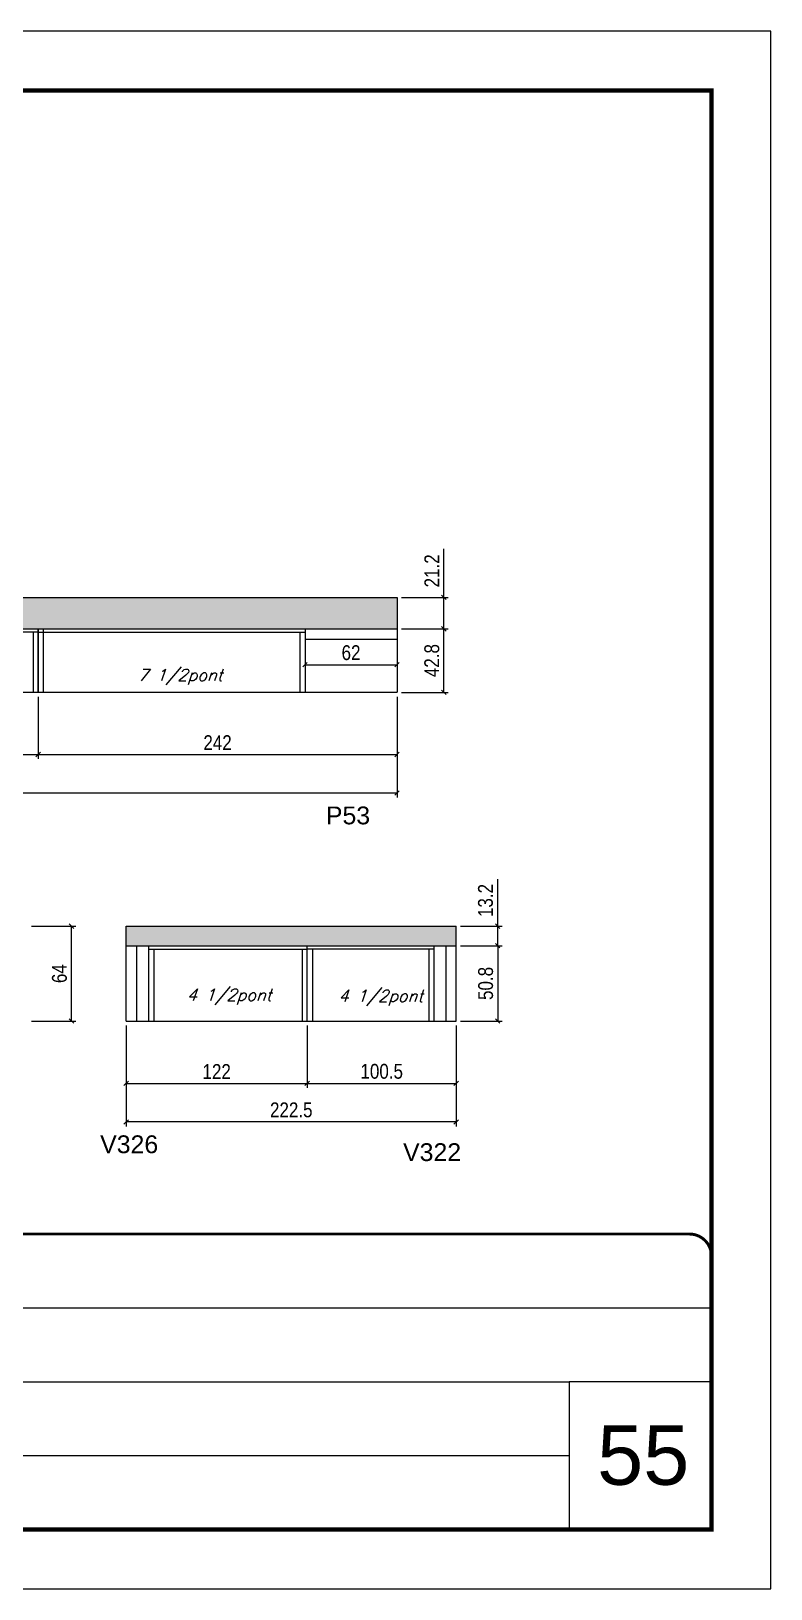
# Model space of a CAD drawing. Extents: x 137137 to 143418, y 10464 to 34486.
# Drawn here: x 141293 to 141792, y 18504 to 19554 of the extents above; entities that cross this region are included whole.
import ezdxf

# ---------------------------------------------------------------- set-up
doc = ezdxf.new("R2010")
doc.units = 0
doc.linetypes.add('CONTINUO', pattern=[0])
doc.linetypes.add('DASHED', pattern=[0.75, 0.5, -0.25])
for name, color, linetype in [('5', 5, 'Continuous'), ('COTA', 241, 'Continuous'), ('Painéis', 200, 'Continuous'), ('SARR_2.2x7', 40, 'Continuous'), ('SARR_3.5x7', 81, 'Continuous'), ('texto', 7, 'Continuous')]:
    doc.layers.add(name, color=color, linetype=linetype)
for name, color, linetype, lineweight in [('CARIMBO', 255, 'Continuous', 9), ('Folhas', 255, 'Continuous', 9), ('SARRAFO DE PRESSAO', 251, 'DASHED', 9)]:
    doc.layers.add(name, color=color, linetype=linetype, lineweight=lineweight)
doc.layers.add('Laje_Perimetro', color=7, linetype='Continuous', plot=False)
doc.styles.add('ARIAL', font='arial.ttf')
doc.styles.add('COTA TECNICA', font='techl___.ttf', dxfattribs={"height": 10})
doc.styles.add('Romans', font='romans.shx')
doc.styles.get("Standard").update_dxf_attribs({"font": 'arial.ttf'})
doc.styles.add('Tecnologia', font='')
doc.styles.get('Tecnologia').set_extended_font_data('Forgotten Futurist')
doc.dimstyles.new('PAINEL', dxfattribs={"dimtxt": 10, "dimasz": 3, "dimexe": 3, "dimexo": 3, "dimgap": 3, "dimtad": 1, "dimdec": 1, "dimzin": 12, "dimdsep": 46, "dimtxsty": 'COTA TECNICA', "dimblk1": 'OBLIQUE', "dimblk2": 'OBLIQUE', "dimsah": 1, "dimcen": 0.9, "dimclrd": 4, "dimclre": 4, "dimclrt": 240, "dimadec": 1, "dimazin": 3, "dimtfac": 1, "dimtdec": 1, "dimtmove": 0, "dimatfit": 3, "dimfxl": 1, "dimtolj": 1, "dimtzin": 12, "dimarcsym": 0})

# ---------------------------------------------------------------- blocks, each defined once
blk = doc.blocks.new('9999999999')
at = {"color": 30, "linetype": 'CONTINUO'}
for p, q in [((98564.6, 34230.2), (98564.6, 34429.4)), ((98564.6, 34379.6), (99584, 34379.6)), ((98564.6, 34329.8), (99488, 34329.8)), ((99584, 34329.8), (99488, 34329.8)), ((99488, 34329.8), (99488, 34230.2)), ((98564.6, 34280), (99488, 34280))]:
    blk.add_line(p, q, dxfattribs=at)
at = {"color": 30, "linetype": 'CONTINUO', "const_width": 2}
blk.add_lwpolyline([(99584, 34230.2), (99584, 34414.4, 0.414214), (99569, 34429.4), (98229, 34429.4, 0.414214), (98214, 34414.4), (98214, 34245.2, 0.414214), (98229, 34230.2), (99584, 34230.2)], format="xyb", dxfattribs=at)
at = {"layer": 'Folhas'}
blk.add_lwpolyline([(98139, 34190.2), (99624, 34190.2), (99624, 35240.2), (98139, 35240.2)], close=True, dxfattribs=at)
at = {"layer": 'Folhas', "color": 30, "const_width": 3}
blk.add_lwpolyline([(98214, 34230.2), (99584, 34230.2), (99584, 35200.2), (98214, 35200.2)], close=True, dxfattribs=at)
at = {"color": 7, "linetype": 'Continuous', "ltscale": 5, "style": 'ARIAL'}
for s, height, p in [('ROCONTEC', 15.48, (98837.7, 34393.1)), ('HOSPITAL ASSUNÇÃO', 15.483, (98837.7, 34343.3)), ('1° PAVIMENTO', 15.483, (98837.7, 34293.5)), ('NOVA SISTEMAS CONSTRUTIVOS', 11.059, (98263.2, 34267.2)), ('LATERAIS DE VIGAS', 15.483, (98837.7, 34243.7))]:
    blk.add_text(s, height=height, dxfattribs=at).set_placement(p)
at = {"layer": 'Folhas', "color": 7, "style": 'Tecnologia', "width": 1.5}
for s, p in [('CLIENTE:', (98573.7, 34397.2)), ('OBRA:', (98573.7, 34347.3)), ('PAVIMENTO:', (98573.7, 34297.5)), ('PROJETO:', (98573.7, 34247.7))]:
    blk.add_text(s, height=14, dxfattribs=at).set_placement(p)
blk = doc.blocks.new('_Oblique')
at = {"color": 0, "linetype": 'ByBlock', "lineweight": -2}
blk.add_line((-0.5, -0.5), (0.5, 0.5), dxfattribs=at)
blk = doc.blocks.new('*D1576')
at = {"layer": 'COTA', "color": 4, "lineweight": -2, "ltscale": 25, "transparency": 16777216}
for p, q in [((140566.2, 19105.6), (140566.2, 19037.7)), ((141540.2, 19105.6), (141540.2, 19037.7)), ((141540.2, 19040.7), (140566.2, 19040.7))]:
    blk.add_line(p, q, dxfattribs=at)
at = {"layer": 'Defpoints', "color": 0, "ltscale": 25, "transparency": 16777216}
for p in [(140566.2, 19108.6), (141540.2, 19108.6), (140566.2, 19040.7)]:
    blk.add_point(p, dxfattribs=at)
at = {"layer": 'COTA', "color": 4, "lineweight": -2, "ltscale": 25, "transparency": 16777216, "xscale": 3, "yscale": 3, "zscale": 3, "rotation": 180}
blk.add_blockref('_Oblique', (140566.2, 19040.7), dxfattribs=at)
at = {"layer": 'COTA', "color": 4, "lineweight": -2, "ltscale": 25, "transparency": 16777216, "xscale": 3, "yscale": 3, "zscale": 3}
blk.add_blockref('_Oblique', (141540.2, 19040.7), dxfattribs=at)
at = {"layer": 'COTA', "color": 240, "ltscale": 25, "transparency": 16777216, "insert": (141053.2, 19048.8), "char_height": 10, "attachment_point": 5, "style": 'COTA TECNICA'}
blk.add_mtext('\\A1;974', dxfattribs=at)
blk = doc.blocks.new('*D1579')
at = {"layer": 'COTA', "color": 4, "lineweight": -2, "ltscale": 25, "transparency": 16777216}
for p, q in [((141054.2, 19105.6), (141054.2, 19063.7)), ((141298.2, 19105.6), (141298.2, 19063.7)), ((141054.2, 19066.7), (141298.2, 19066.7))]:
    blk.add_line(p, q, dxfattribs=at)
at = {"layer": 'Defpoints', "color": 0, "ltscale": 25, "transparency": 16777216}
for p in [(141054.2, 19108.6), (141298.2, 19108.6), (141298.2, 19066.7)]:
    blk.add_point(p, dxfattribs=at)
at = {"layer": 'COTA', "color": 4, "lineweight": -2, "ltscale": 25, "transparency": 16777216, "xscale": 3, "yscale": 3, "zscale": 3, "rotation": 180}
blk.add_blockref('_Oblique', (141054.2, 19066.7), dxfattribs=at)
at = {"layer": 'COTA', "color": 4, "lineweight": -2, "ltscale": 25, "transparency": 16777216, "xscale": 3, "yscale": 3, "zscale": 3}
blk.add_blockref('_Oblique', (141298.2, 19066.7), dxfattribs=at)
at = {"layer": 'COTA', "color": 240, "ltscale": 25, "transparency": 16777216, "insert": (141176.2, 19074.7), "char_height": 10, "attachment_point": 5, "style": 'COTA TECNICA'}
blk.add_mtext('\\A1;244', dxfattribs=at)
blk = doc.blocks.new('*D1569')
at = {"layer": 'COTA', "color": 4, "lineweight": -2, "ltscale": 25, "transparency": 16777216}
for p, q in [((141543.2, 19151.4), (141574.8, 19151.4)), ((141571.8, 19108.6), (141571.8, 19151.4)), ((141543.2, 19108.6), (141574.8, 19108.6))]:
    blk.add_line(p, q, dxfattribs=at)
at = {"layer": 'Defpoints', "color": 0, "ltscale": 25, "transparency": 16777216}
for p in [(141540.2, 19151.4), (141571.8, 19151.4), (141540.2, 19108.6)]:
    blk.add_point(p, dxfattribs=at)
at = {"layer": 'COTA', "color": 4, "lineweight": -2, "ltscale": 25, "transparency": 16777216, "xscale": 3, "yscale": 3, "zscale": 3}
for p, rotation in [((141571.8, 19151.4), 90), ((141571.8, 19108.6), 270)]:
    blk.add_blockref('_Oblique', p, dxfattribs=dict(at, rotation=rotation))
at = {"layer": 'COTA', "color": 240, "ltscale": 25, "transparency": 16777216, "insert": (141563.7, 19130), "char_height": 10, "attachment_point": 5, "rotation": 90, "style": 'COTA TECNICA'}
blk.add_mtext('\\A1;42.8', dxfattribs=at)
blk = doc.blocks.new('*D1570')
at = {"layer": 'COTA', "color": 4, "lineweight": -2, "ltscale": 25, "transparency": 16777216}
for p, q in [((141571.8, 19172.6), (141571.8, 19205.4)), ((141543.2, 19172.6), (141574.8, 19172.6)), ((141571.8, 19151.4), (141571.8, 19172.6)), ((141543.2, 19151.4), (141574.8, 19151.4))]:
    blk.add_line(p, q, dxfattribs=at)
at = {"layer": 'Defpoints', "color": 0, "ltscale": 25, "transparency": 16777216}
for p in [(141540.2, 19172.6), (141571.8, 19172.6), (141540.2, 19151.4)]:
    blk.add_point(p, dxfattribs=at)
at = {"layer": 'COTA', "color": 4, "lineweight": -2, "ltscale": 25, "transparency": 16777216, "xscale": 3, "yscale": 3, "zscale": 3}
for p, rotation in [((141571.8, 19172.6), 90), ((141571.8, 19151.4), 270)]:
    blk.add_blockref('_Oblique', p, dxfattribs=dict(at, rotation=rotation))
at = {"layer": 'COTA', "color": 240, "ltscale": 25, "transparency": 16777216, "insert": (141563.7, 19190.5), "char_height": 10, "attachment_point": 5, "rotation": 90, "style": 'COTA TECNICA'}
blk.add_mtext('\\A1;21.2', dxfattribs=at)
blk = doc.blocks.new('*D1546')
at = {"layer": 'COTA', "color": 4, "lineweight": -2, "ltscale": 25, "transparency": 16777216}
for p, q in [((141298.2, 19105.6), (141298.2, 19063.7)), ((141540.2, 19105.6), (141540.2, 19063.7)), ((141298.2, 19066.7), (141540.2, 19066.7))]:
    blk.add_line(p, q, dxfattribs=at)
at = {"layer": 'Defpoints', "color": 0, "ltscale": 25, "transparency": 16777216}
for p in [(141298.2, 19108.6), (141540.2, 19108.6), (141540.2, 19066.7)]:
    blk.add_point(p, dxfattribs=at)
at = {"layer": 'COTA', "color": 4, "lineweight": -2, "ltscale": 25, "transparency": 16777216, "xscale": 3, "yscale": 3, "zscale": 3, "rotation": 180}
blk.add_blockref('_Oblique', (141298.2, 19066.7), dxfattribs=at)
at = {"layer": 'COTA', "color": 4, "lineweight": -2, "ltscale": 25, "transparency": 16777216, "xscale": 3, "yscale": 3, "zscale": 3}
blk.add_blockref('_Oblique', (141540.2, 19066.7), dxfattribs=at)
at = {"layer": 'COTA', "color": 240, "ltscale": 25, "transparency": 16777216, "insert": (141419.2, 19074.7), "char_height": 10, "attachment_point": 5, "style": 'COTA TECNICA'}
blk.add_mtext('\\A1;242', dxfattribs=at)
blk = doc.blocks.new('*D1571')
at = {"layer": 'COTA', "color": 4, "lineweight": -2, "ltscale": 25, "transparency": 16777216}
for p, q in [((141478.2, 19141.4), (141478.2, 19124.2)), ((141540.2, 19141.4), (141540.2, 19124.2)), ((141478.2, 19127.2), (141540.2, 19127.2))]:
    blk.add_line(p, q, dxfattribs=at)
at = {"layer": 'Defpoints', "color": 0, "ltscale": 25, "transparency": 16777216}
for p in [(141478.2, 19144.4), (141540.2, 19144.4), (141540.2, 19127.2)]:
    blk.add_point(p, dxfattribs=at)
at = {"layer": 'COTA', "color": 4, "lineweight": -2, "ltscale": 25, "transparency": 16777216, "xscale": 3, "yscale": 3, "zscale": 3, "rotation": 180}
blk.add_blockref('_Oblique', (141478.2, 19127.2), dxfattribs=at)
at = {"layer": 'COTA', "color": 4, "lineweight": -2, "ltscale": 25, "transparency": 16777216, "xscale": 3, "yscale": 3, "zscale": 3}
blk.add_blockref('_Oblique', (141540.2, 19127.2), dxfattribs=at)
at = {"layer": 'COTA', "color": 240, "ltscale": 25, "transparency": 16777216, "insert": (141509.2, 19135.3), "char_height": 10, "attachment_point": 5, "style": 'COTA TECNICA'}
blk.add_mtext('\\A1;62', dxfattribs=at)
blk = doc.blocks.new('*D1580')
at = {"layer": 'COTA', "color": 4, "lineweight": -2, "ltscale": 25, "transparency": 16777216}
for p, q in [((141293.7, 18951), (141323.7, 18951)), ((141320.7, 18887), (141320.7, 18951)), ((141293.7, 18887), (141323.7, 18887))]:
    blk.add_line(p, q, dxfattribs=at)
at = {"layer": 'Defpoints', "color": 0, "ltscale": 25, "transparency": 16777216}
for p in [(141290.7, 18951), (141320.7, 18951), (141290.7, 18887)]:
    blk.add_point(p, dxfattribs=at)
at = {"layer": 'COTA', "color": 4, "lineweight": -2, "ltscale": 25, "transparency": 16777216, "xscale": 3, "yscale": 3, "zscale": 3}
for p, rotation in [((141320.7, 18951), 90), ((141320.7, 18887), 270)]:
    blk.add_blockref('_Oblique', p, dxfattribs=dict(at, rotation=rotation))
at = {"layer": 'COTA', "color": 240, "ltscale": 25, "transparency": 16777216, "insert": (141312.6, 18919), "char_height": 10, "attachment_point": 5, "rotation": 90, "style": 'COTA TECNICA'}
blk.add_mtext('\\A1;64', dxfattribs=at)
blk = doc.blocks.new('*D1581')
at = {"layer": 'COTA', "color": 4, "lineweight": -2, "ltscale": 25, "transparency": 16777216}
for p, q in [((141357.6, 18884), (141357.6, 18816)), ((141580.1, 18884), (141580.1, 18816)), ((141580.1, 18819), (141357.6, 18819))]:
    blk.add_line(p, q, dxfattribs=at)
at = {"layer": 'Defpoints', "color": 0, "ltscale": 25, "transparency": 16777216}
for p in [(141357.6, 18887), (141580.1, 18887), (141357.6, 18819)]:
    blk.add_point(p, dxfattribs=at)
at = {"layer": 'COTA', "color": 4, "lineweight": -2, "ltscale": 25, "transparency": 16777216, "xscale": 3, "yscale": 3, "zscale": 3, "rotation": 180}
blk.add_blockref('_Oblique', (141357.6, 18819), dxfattribs=at)
at = {"layer": 'COTA', "color": 4, "lineweight": -2, "ltscale": 25, "transparency": 16777216, "xscale": 3, "yscale": 3, "zscale": 3}
blk.add_blockref('_Oblique', (141580.1, 18819), dxfattribs=at)
at = {"layer": 'COTA', "color": 240, "ltscale": 25, "transparency": 16777216, "insert": (141468.9, 18827.1), "char_height": 10, "attachment_point": 5, "style": 'COTA TECNICA'}
blk.add_mtext('\\A1;222.5', dxfattribs=at)
blk = doc.blocks.new('*D1582')
at = {"layer": 'COTA', "color": 4, "lineweight": -2, "ltscale": 25, "transparency": 16777216}
for p, q in [((141357.6, 18884), (141357.6, 18842)), ((141479.6, 18884), (141479.6, 18842)), ((141357.6, 18845), (141479.6, 18845))]:
    blk.add_line(p, q, dxfattribs=at)
at = {"layer": 'Defpoints', "color": 0, "ltscale": 25, "transparency": 16777216}
for p in [(141357.6, 18887), (141479.6, 18887), (141479.6, 18845)]:
    blk.add_point(p, dxfattribs=at)
at = {"layer": 'COTA', "color": 4, "lineweight": -2, "ltscale": 25, "transparency": 16777216, "xscale": 3, "yscale": 3, "zscale": 3, "rotation": 180}
blk.add_blockref('_Oblique', (141357.6, 18845), dxfattribs=at)
at = {"layer": 'COTA', "color": 4, "lineweight": -2, "ltscale": 25, "transparency": 16777216, "xscale": 3, "yscale": 3, "zscale": 3}
blk.add_blockref('_Oblique', (141479.6, 18845), dxfattribs=at)
at = {"layer": 'COTA', "color": 240, "ltscale": 25, "transparency": 16777216, "insert": (141418.6, 18853), "char_height": 10, "attachment_point": 5, "style": 'COTA TECNICA'}
blk.add_mtext('\\A1;122', dxfattribs=at)
blk = doc.blocks.new('*D1553')
at = {"layer": 'COTA', "color": 4, "lineweight": -2, "ltscale": 25, "transparency": 16777216}
for p, q in [((141479.6, 18884), (141479.6, 18842)), ((141580.1, 18884), (141580.1, 18842)), ((141479.6, 18845), (141580.1, 18845))]:
    blk.add_line(p, q, dxfattribs=at)
at = {"layer": 'Defpoints', "color": 0, "ltscale": 25, "transparency": 16777216}
for p in [(141479.6, 18887), (141580.1, 18887), (141580.1, 18845)]:
    blk.add_point(p, dxfattribs=at)
at = {"layer": 'COTA', "color": 4, "lineweight": -2, "ltscale": 25, "transparency": 16777216, "xscale": 3, "yscale": 3, "zscale": 3, "rotation": 180}
blk.add_blockref('_Oblique', (141479.6, 18845), dxfattribs=at)
at = {"layer": 'COTA', "color": 4, "lineweight": -2, "ltscale": 25, "transparency": 16777216, "xscale": 3, "yscale": 3, "zscale": 3}
blk.add_blockref('_Oblique', (141580.1, 18845), dxfattribs=at)
at = {"layer": 'COTA', "color": 240, "ltscale": 25, "transparency": 16777216, "insert": (141529.9, 18853.1), "char_height": 10, "attachment_point": 5, "style": 'COTA TECNICA'}
blk.add_mtext('\\A1;100.5', dxfattribs=at)
blk = doc.blocks.new('*D1583')
at = {"layer": 'COTA', "color": 4, "lineweight": -2, "ltscale": 25, "transparency": 16777216}
for p, q in [((141583.1, 18937.8), (141611.1, 18937.8)), ((141608.1, 18937.8), (141608.1, 18887)), ((141583.1, 18887), (141611.1, 18887))]:
    blk.add_line(p, q, dxfattribs=at)
at = {"layer": 'Defpoints', "color": 0, "ltscale": 25, "transparency": 16777216}
for p in [(141580.1, 18937.8), (141580.1, 18887), (141608.1, 18887)]:
    blk.add_point(p, dxfattribs=at)
at = {"layer": 'COTA', "color": 4, "lineweight": -2, "ltscale": 25, "transparency": 16777216, "xscale": 3, "yscale": 3, "zscale": 3}
for p, rotation in [((141608.1, 18937.8), 90), ((141608.1, 18887), 270)]:
    blk.add_blockref('_Oblique', p, dxfattribs=dict(at, rotation=rotation))
at = {"layer": 'COTA', "color": 240, "ltscale": 25, "transparency": 16777216, "insert": (141600, 18912.4), "char_height": 10, "attachment_point": 5, "rotation": 90, "style": 'COTA TECNICA'}
blk.add_mtext('\\A1;50.8', dxfattribs=at)
blk = doc.blocks.new('*D1584')
at = {"layer": 'COTA', "color": 4, "lineweight": -2, "ltscale": 25, "transparency": 16777216}
for p, q in [((141608.1, 18951), (141608.1, 18982.7)), ((141583.1, 18951), (141611.1, 18951)), ((141608.1, 18937.8), (141608.1, 18951)), ((141583.1, 18937.8), (141611.1, 18937.8))]:
    blk.add_line(p, q, dxfattribs=at)
at = {"layer": 'Defpoints', "color": 0, "ltscale": 25, "transparency": 16777216}
for p in [(141580.1, 18951), (141608.1, 18951), (141580.1, 18937.8)]:
    blk.add_point(p, dxfattribs=at)
at = {"layer": 'COTA', "color": 4, "lineweight": -2, "ltscale": 25, "transparency": 16777216, "xscale": 3, "yscale": 3, "zscale": 3}
for p, rotation in [((141608.1, 18951), 90), ((141608.1, 18937.8), 270)]:
    blk.add_blockref('_Oblique', p, dxfattribs=dict(at, rotation=rotation))
at = {"layer": 'COTA', "color": 240, "ltscale": 25, "transparency": 16777216, "insert": (141599.9, 18968.3), "char_height": 10, "attachment_point": 5, "rotation": 90, "style": 'COTA TECNICA'}
blk.add_mtext('\\A1;13.2', dxfattribs=at)

msp = doc.modelspace()

# ---------------------------------------------------------------- hatches: boundary and pattern name
at = {"layer": 'COTA', "linetype": 'ByBlock'}
h = msp.add_hatch(dxfattribs=at)
h.set_pattern_fill('AR-CONC', color=256, scale=0.03)
h.set_pattern_definition([(50, (145.2973, -5532.2513), (5.46554007, -0.47817257), [0.5715, -6.2865]), (355, (145.2973, -5532.251), (-1.05730264, 5.73170536), [0.4572, -5.02921753]), (100.4514447, (145.753, -5532.291), (4.40823741, 5.25353256), [0.48570026, -5.34270734]), (46.1842, (145.2973, -5530.727), (8.13237123, -1.26126984), [0.85725, -9.42975]), (96.6355576, (145.975, -5530.832), (7.122124, 7.42278374), [0.7285507, -8.01406824]), (351.184151, (145.297, -5530.727), (7.122124, 7.42278374), [0.685799, -7.54379196]), (21, (146.0593, -5531.1083), (4.54843174, -3.06795595), [0.5715, -6.2865]), (326, (146.0593, -5531.108), (1.85406085, 5.52563898), [0.4572, -5.0292]), (71.451445, (146.4384, -5531.364), (6.40249258, 2.45768307), [0.48570026, -5.34269813]), (37.5, (145.2973, -5532.2513), (0.092658098, 2.536651166), [0, -4.96824, 0, -5.1054, 0, -5.04825]), (7.5, (145.2973, -5532.2513), (2.004589875, 3.005417245), [0, -2.91084, 0, -4.85394, 0, -1.92405]), (327.5, (143.598, -5532.2513), (4.067717855, -0.17186232), [0, -1.905, 0, -5.9436, 0, -7.8867]), (317.5, (142.836, -5532.2513), (4.44387544, 0.76279473), [0, -2.4765, 0, -3.94716, 0, -5.6007])])
h.paths.add_polyline_path([(140566.25, 19172.64), (140566.25, 19151.44), (141298.25, 19151.44), (141540.25, 19151.44), (141540.25, 19172.64), (141298.25, 19172.64)])
h = msp.add_hatch(dxfattribs=at)
h.set_pattern_fill('AR-CONC', color=256, scale=0.03)
h.set_pattern_definition([(50, (1982.1456, -14241.6617), (5.46554007, -0.47817257), [0.5715, -6.2865]), (355, (1982.1456, -14241.6617), (-1.05730264, 5.73170536), [0.4572, -5.02921753]), (100.4514447, (1982.601, -14241.7015), (4.40823741, 5.25353256), [0.48570026, -5.34270734]), (46.1842, (1982.1456, -14240.138), (8.13237123, -1.26126984), [0.85725, -9.42975]), (96.6355576, (1982.823, -14240.243), (7.122124, 7.42278374), [0.7285507, -8.01406824]), (351.184151, (1982.146, -14240.138), (7.122124, 7.42278374), [0.685799, -7.54379196]), (21, (1982.9076, -14240.5187), (4.54843174, -3.06795595), [0.5715, -6.2865]), (326, (1982.9076, -14240.5187), (1.85406085, 5.52563898), [0.4572, -5.0292]), (71.451445, (1983.2867, -14240.7743), (6.40249258, 2.45768307), [0.48570026, -5.34269813]), (37.5, (1982.1456, -14241.6617), (0.092658098, 2.536651166), [0, -4.96824, 0, -5.1054, 0, -5.04825]), (7.5, (1982.1456, -14241.6617), (2.004589875, 3.005417245), [0, -2.91084, 0, -4.85394, 0, -1.92405]), (327.5, (1980.4464, -14241.6617), (4.067717855, -0.17186232), [0, -1.905, 0, -5.9436, 0, -7.8867]), (317.5, (1979.6844, -14241.6617), (4.44387544, 0.76279473), [0, -2.4765, 0, -3.94716, 0, -5.6007])])
h.paths.add_polyline_path([(141580.14, 18937.76), (141580.14, 18950.96), (141357.64, 18950.96), (141357.64, 18937.76)])

# ---------------------------------------------------------------- linework, layer by layer
for p, q in [((140566.25, 19172.64), (141298.25, 19172.64)), ((141298.25, 19172.64), (141540.25, 19172.64)), ((141540.25, 19172.64), (141540.25, 19151.44)), ((141357.64, 18950.96), (141580.14, 18950.96)), ((141357.64, 18937.76), (141357.64, 18950.96)), ((141580.14, 18937.76), (141580.14, 18950.96))]:
    msp.add_line(p, q, dxfattribs=at)
at = {"layer": 'Laje_Perimetro'}
msp.add_lwpolyline([(141792.29, 19554.3), (140307.29, 19554.3), (140307.29, 18504.3), (141792.29, 18504.3)], close=True, dxfattribs=at)
at = {"layer": 'Painéis'}
for p, q in [((140566.25, 19151.44), (141298.25, 19151.44)), ((140566.25, 19108.64), (141298.25, 19108.64)), ((141357.64, 18937.76), (141580.14, 18937.76)), ((141357.64, 18886.96), (141580.14, 18886.96))]:
    msp.add_line(p, q, dxfattribs=at)
at = {"layer": 'Painéis', "ltscale": 25}
for p, q in [((141298.25, 19108.64), (141298.25, 19151.44)), ((141298.25, 19151.44), (141540.25, 19151.44)), ((141540.25, 19151.44), (141540.25, 19108.64)), ((141298.25, 19108.64), (141540.25, 19108.64)), ((141357.64, 18886.96), (141357.64, 18937.76)), ((141479.64, 18886.96), (141479.64, 18937.76)), ((141580.14, 18886.96), (141580.14, 18937.76))]:
    msp.add_line(p, q, dxfattribs=at)
at = {"layer": 'SARR_2.2x7', "linetype": 'Continuous'}
for p, q in [((141298.25, 19149.24), (141054.25, 19149.24)), ((141298.25, 19149.24), (141478.25, 19149.24)), ((141478.25, 19144.44), (141540.25, 19144.44)), ((141364.64, 18937.76), (141364.64, 18886.96)), ((141372.64, 18935.56), (141479.64, 18935.56)), ((141565.14, 18935.56), (141479.64, 18935.56)), ((141573.14, 18937.76), (141573.14, 18886.96))]:
    msp.add_line(p, q, dxfattribs=at)
at = {"layer": 'SARR_3.5x7'}
for p, q in [((141294.75, 19149.25), (141294.75, 19108.64)), ((141298.25, 19151.44), (141298.25, 19108.64)), ((141301.75, 19108.64), (141301.75, 19151.44)), ((141474.75, 19149.24), (141474.75, 19108.64)), ((141478.25, 19151.44), (141478.25, 19108.64)), ((141372.64, 18937.76), (141372.64, 18886.96)), ((141376.14, 18935.56), (141376.14, 18886.96)), ((141476.14, 18935.56), (141476.14, 18886.96)), ((141483.14, 18935.56), (141483.14, 18886.96)), ((141561.64, 18935.56), (141561.64, 18886.96)), ((141565.14, 18937.76), (141565.14, 18886.96))]:
    msp.add_line(p, q, dxfattribs=at)

# ---------------------------------------------------------------- block references
at = {"layer": 'SARRAFO DE PRESSAO', "color": 6, "linetype": 'ByBlock'}
msp.add_blockref('9999999999', (42168.31, -15685.91), dxfattribs=at)

# ---------------------------------------------------------------- texts
at = {"layer": '5', "linetype": 'Continuous'}
for s, p in [('P53', (141492.25, 19019.65)), ('V326', (141340.03, 18797.97)), ('V322', (141544.29, 18792.67))]:
    msp.add_text(s, height=12, rotation=359.99996, dxfattribs=at).set_placement(p)
at = {"layer": 'CARIMBO', "style": 'ARIAL'}
msp.add_text('55', height=40, dxfattribs=at).set_placement((141675.15, 18574.44))
at = {"layer": 'texto', "color": 2, "char_height": 8, "attachment_point": 5, "style": 'Romans'}
for s, insert in [('{\\Q19;\\C256;7 1/2pont}', (141393.95, 19118.99)), ('{\\Q19;\\C256;4 1/2pont}', (141426.99, 18903.41)), ('{\\Q19;\\C256;4 1/2pont}', (141529.18, 18902.72))]:
    msp.add_mtext(s, dxfattribs=dict(at, insert=insert))

# ---------------------------------------------------------------- dimensions: what is measured, and where the dimension line sits
at = {"layer": 'COTA', "ltscale": 25}
for base, p1, p2, picture, middle in [((141571.75, 19172.64), (141540.25, 19151.44), (141540.25, 19172.64), '*D1570', (141563.69, 19190.51)), ((141571.75, 19151.44), (141540.25, 19108.64), (141540.25, 19151.44), '*D1569', (141563.66, 19130.04)), ((141608.13, 18950.96), (141580.14, 18937.76), (141580.14, 18950.96), '*D1584', (141599.91, 18968.33)), ((141320.68, 18950.96), (141290.75, 18886.96), (141290.75, 18950.96), '*D1580', (141312.58, 18918.96)), ((141608.13, 18886.96), (141580.14, 18937.76), (141580.14, 18886.96), '*D1583', (141600, 18912.36))]:
    dim = msp.add_linear_dim(base=base, p1=p1, p2=p2, angle=90, dimstyle='PAINEL', dxfattribs=at)
    dim.commit()
    dim.dimension.update_dxf_attribs({"geometry": picture, "text_midpoint": middle})
for base, p1, p2, picture, middle in [((141540.25, 19127.22), (141478.25, 19144.44), (141540.25, 19144.44), '*D1571', (141509.25, 19135.32)), ((140566.25, 19040.68), (141540.25, 19108.64), (140566.25, 19108.64), '*D1576', (141053.25, 19048.78)), ((141540.25, 19066.67), (141298.25, 19108.64), (141540.25, 19108.64), '*D1546', (141419.25, 19074.74)), ((141357.64, 18819), (141580.14, 18886.96), (141357.64, 18886.96), '*D1581', (141468.89, 18827.11)), ((141479.64, 18844.99), (141357.64, 18886.96), (141479.64, 18886.96), '*D1582', (141418.64, 18853.05))]:
    dim = msp.add_linear_dim(base=base, p1=p1, p2=p2, dimstyle='PAINEL', dxfattribs=at)
    dim.commit()
    dim.dimension.update_dxf_attribs({"geometry": picture, "text_midpoint": middle})
for base, p1, p2, picture, middle in [((141298.25, 19066.67), (141054.25, 19108.64), (141298.25, 19108.64), '*D1579', (141176.25, 19074.74)), ((141580.14, 18844.99), (141479.64, 18886.96), (141580.14, 18886.96), '*D1553', (141529.89, 18853.1))]:
    dim = msp.add_linear_dim(base=base, p1=p1, p2=p2, dimstyle='PAINEL', override={"dimtmove": 1}, dxfattribs=at)
    dim.commit()
    dim.dimension.update_dxf_attribs({"geometry": picture, "text_midpoint": middle})

doc.saveas('drawing.dxf')
